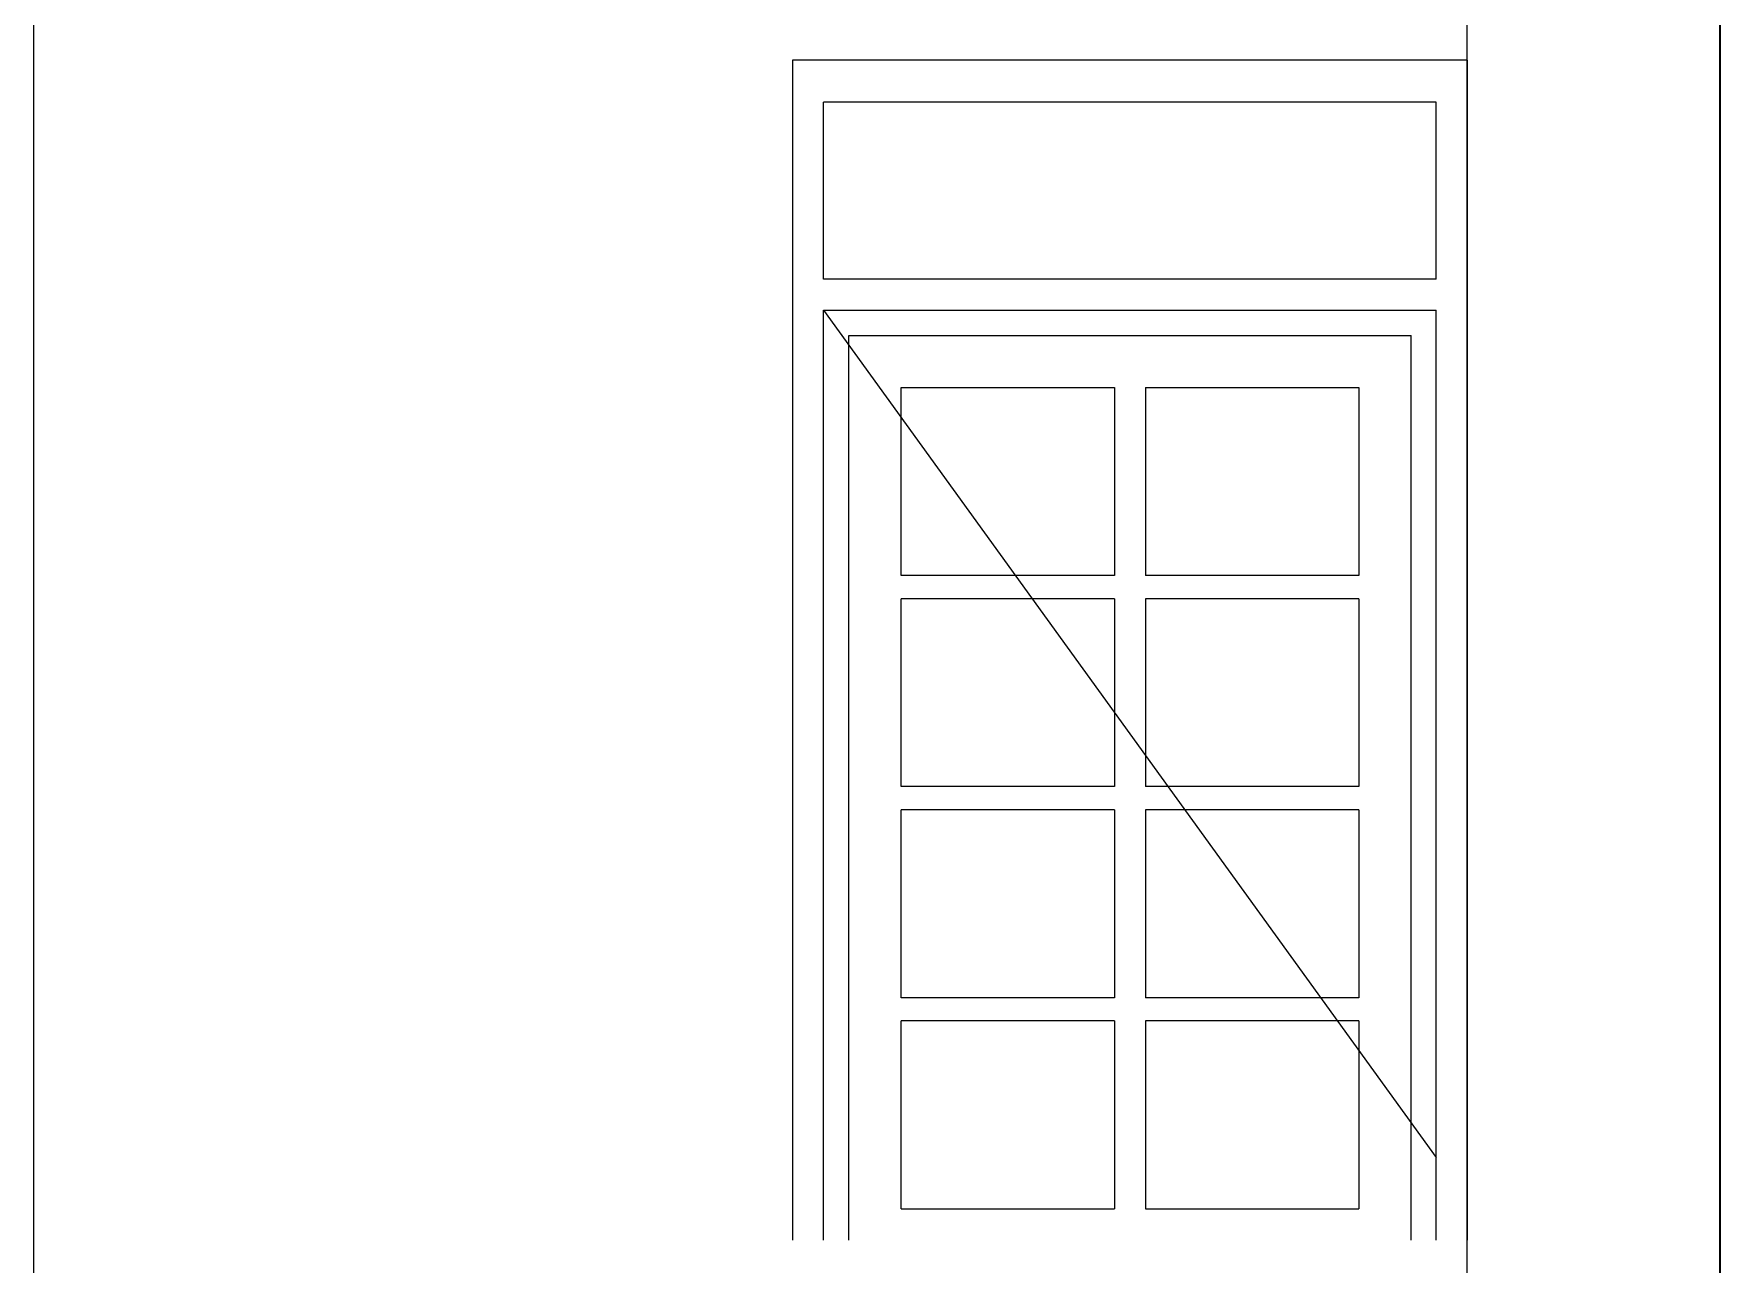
# Model space of a CAD drawing. Header units: inches. Extents: x -7543 to -822, y 102837 to 190349.
# Drawn here: x -826.03901 to -825.99901, y 102837.24132 to 102837.27051 of the extents above; entities that cross this region are included whole.
import ezdxf

# ---------------------------------------------------------------- set-up
doc = ezdxf.new("R2010")
doc.units = ezdxf.units.IN
doc.header["$MEASUREMENT"] = 0
doc.linetypes.add('ACAD_ISO07W100', pattern=[3, 0, -3])
for name, color, linetype, lineweight, true_color in [('DUVAR', 7, 'Continuous', 35, 0xfc4642), ('KAPI', 7, 'Continuous', 18, 0xffb360), ('PENCERE', 7, 'Continuous', 18, 0xffb360)]:
    doc.layers.add(name, color=color, linetype=linetype, lineweight=lineweight, true_color=true_color)

msp = doc.modelspace()

# ---------------------------------------------------------------- linework, layer by layer
at = {"layer": 'DUVAR'}
msp.add_line((-825.999011, 102837.224284, -0.002), (-825.999011, 102837.273887, -0.002), dxfattribs=at)
at = {"layer": 'KAPI'}
for p, q in [((-826.021011, 102837.269887, -0.002), (-826.021011, 102837.241887, -0.002)), ((-826.005011, 102837.269887, -0.002), (-826.021011, 102837.269887, -0.002)), ((-826.021011, 102837.269887, -0.002), (-826.021011, 102837.241887, -0.002)), ((-826.005011, 102837.269887, -0.002), (-826.021011, 102837.269887, -0.002)), ((-826.005011, 102837.269887, -0.002), (-826.005011, 102837.241887, -0.002)), ((-826.005011, 102837.269887, -0.002), (-826.005011, 102837.241887, -0.002)), ((-826.005745, 102837.268887, -0.002), (-826.020276, 102837.268887, -0.002)), ((-826.020276, 102837.264687, -0.002), (-826.020276, 102837.268887, -0.002)), ((-826.005745, 102837.268887, -0.002), (-826.020276, 102837.268887, -0.002)), ((-826.020276, 102837.264687, -0.002), (-826.020276, 102837.268887, -0.002)), ((-826.005745, 102837.264687, -0.002), (-826.005745, 102837.268887, -0.002)), ((-826.005745, 102837.264687, -0.002), (-826.005745, 102837.268887, -0.002)), ((-826.005745, 102837.264687, -0.002), (-826.020276, 102837.264687, -0.002)), ((-826.005745, 102837.264687, -0.002), (-826.020276, 102837.264687, -0.002)), ((-826.020276, 102837.241887, -0.002), (-826.020276, 102837.263952, -0.002)), ((-826.020276, 102837.263952, -0.002), (-826.005745, 102837.263952, -0.002)), ((-826.020276, 102837.241887, -0.002), (-826.020276, 102837.263952, -0.002)), ((-826.020276, 102837.263952, -0.002), (-826.005745, 102837.263952, -0.002)), ((-826.005745, 102837.241887, -0.002), (-826.005745, 102837.263952, -0.002)), ((-826.005745, 102837.241887, -0.002), (-826.005745, 102837.263952, -0.002)), ((-826.019676, 102837.241887, -0.002), (-826.019676, 102837.263352, -0.002)), ((-826.019676, 102837.263352, -0.002), (-826.006345, 102837.263352, -0.002)), ((-826.019676, 102837.241887, -0.002), (-826.019676, 102837.263352, -0.002)), ((-826.019676, 102837.263352, -0.002), (-826.006345, 102837.263352, -0.002)), ((-826.006345, 102837.241887, -0.002), (-826.006345, 102837.263352, -0.002)), ((-826.006345, 102837.241887, -0.002), (-826.006345, 102837.263352, -0.002)), ((-826.018439, 102837.257658, -0.002), (-826.018439, 102837.262115, -0.002)), ((-826.018439, 102837.262115, -0.002), (-826.013378, 102837.262115, -0.002)), ((-826.018439, 102837.257658, -0.002), (-826.018439, 102837.262115, -0.002)), ((-826.018439, 102837.262115, -0.002), (-826.013378, 102837.262115, -0.002)), ((-826.013378, 102837.262115, -0.002), (-826.013378, 102837.257658, -0.002)), ((-826.013378, 102837.262115, -0.002), (-826.013378, 102837.257658, -0.002)), ((-826.012643, 102837.262115, -0.002), (-826.012643, 102837.257658, -0.002)), ((-826.012643, 102837.262115, -0.002), (-826.007582, 102837.262115, -0.002)), ((-826.012643, 102837.262115, -0.002), (-826.012643, 102837.257658, -0.002)), ((-826.012643, 102837.262115, -0.002), (-826.007582, 102837.262115, -0.002)), ((-826.007582, 102837.262115, -0.002), (-826.007582, 102837.257658, -0.002)), ((-826.007582, 102837.262115, -0.002), (-826.007582, 102837.257658, -0.002)), ((-826.013378, 102837.257658, -0.002), (-826.018439, 102837.257658, -0.002)), ((-826.013378, 102837.257658, -0.002), (-826.018439, 102837.257658, -0.002)), ((-826.007582, 102837.257658, -0.002), (-826.012643, 102837.257658, -0.002)), ((-826.007582, 102837.257658, -0.002), (-826.012643, 102837.257658, -0.002)), ((-826.018439, 102837.25265, -0.002), (-826.018439, 102837.257107, -0.002)), ((-826.013378, 102837.257107, -0.002), (-826.018439, 102837.257107, -0.002)), ((-826.018439, 102837.25265, -0.002), (-826.018439, 102837.257107, -0.002)), ((-826.013378, 102837.257107, -0.002), (-826.018439, 102837.257107, -0.002)), ((-826.013378, 102837.257107, -0.002), (-826.013378, 102837.25265, -0.002)), ((-826.013378, 102837.257107, -0.002), (-826.013378, 102837.25265, -0.002)), ((-826.012643, 102837.257107, -0.002), (-826.012643, 102837.25265, -0.002)), ((-826.007582, 102837.257107, -0.002), (-826.012643, 102837.257107, -0.002)), ((-826.012643, 102837.257107, -0.002), (-826.012643, 102837.25265, -0.002)), ((-826.007582, 102837.257107, -0.002), (-826.012643, 102837.257107, -0.002)), ((-826.007582, 102837.257107, -0.002), (-826.007582, 102837.25265, -0.002)), ((-826.007582, 102837.257107, -0.002), (-826.007582, 102837.25265, -0.002)), ((-826.013378, 102837.25265, -0.002), (-826.018439, 102837.25265, -0.002)), ((-826.013378, 102837.25265, -0.002), (-826.018439, 102837.25265, -0.002)), ((-826.007582, 102837.25265, -0.002), (-826.012643, 102837.25265, -0.002)), ((-826.007582, 102837.25265, -0.002), (-826.012643, 102837.25265, -0.002)), ((-826.013378, 102837.252099, -0.002), (-826.018439, 102837.252099, -0.002)), ((-826.018439, 102837.247642, -0.002), (-826.018439, 102837.252099, -0.002)), ((-826.013378, 102837.252099, -0.002), (-826.018439, 102837.252099, -0.002)), ((-826.018439, 102837.247642, -0.002), (-826.018439, 102837.252099, -0.002)), ((-826.013378, 102837.252099, -0.002), (-826.013378, 102837.247642, -0.002)), ((-826.013378, 102837.252099, -0.002), (-826.013378, 102837.247642, -0.002)), ((-826.012643, 102837.252099, -0.002), (-826.012643, 102837.247642, -0.002)), ((-826.007582, 102837.252099, -0.002), (-826.012643, 102837.252099, -0.002)), ((-826.012643, 102837.252099, -0.002), (-826.012643, 102837.247642, -0.002)), ((-826.007582, 102837.252099, -0.002), (-826.012643, 102837.252099, -0.002)), ((-826.007582, 102837.252099, -0.002), (-826.007582, 102837.247642, -0.002)), ((-826.007582, 102837.252099, -0.002), (-826.007582, 102837.247642, -0.002)), ((-826.013378, 102837.247642, -0.002), (-826.018439, 102837.247642, -0.002)), ((-826.013378, 102837.247642, -0.002), (-826.018439, 102837.247642, -0.002)), ((-826.007582, 102837.247642, -0.002), (-826.012643, 102837.247642, -0.002)), ((-826.007582, 102837.247642, -0.002), (-826.012643, 102837.247642, -0.002)), ((-826.018439, 102837.242634, -0.002), (-826.018439, 102837.247091, -0.002)), ((-826.013378, 102837.247091, -0.002), (-826.018439, 102837.247091, -0.002)), ((-826.018439, 102837.242634, -0.002), (-826.018439, 102837.247091, -0.002)), ((-826.013378, 102837.247091, -0.002), (-826.018439, 102837.247091, -0.002)), ((-826.013378, 102837.247091, -0.002), (-826.013378, 102837.242634, -0.002)), ((-826.013378, 102837.247091, -0.002), (-826.013378, 102837.242634, -0.002)), ((-826.012643, 102837.247091, -0.002), (-826.012643, 102837.242634, -0.002)), ((-826.007582, 102837.247091, -0.002), (-826.012643, 102837.247091, -0.002)), ((-826.012643, 102837.247091, -0.002), (-826.012643, 102837.242634, -0.002)), ((-826.007582, 102837.247091, -0.002), (-826.012643, 102837.247091, -0.002)), ((-826.007582, 102837.247091, -0.002), (-826.007582, 102837.242634, -0.002)), ((-826.007582, 102837.247091, -0.002), (-826.007582, 102837.242634, -0.002)), ((-826.018439, 102837.242634, -0.002), (-826.013378, 102837.242634, -0.002)), ((-826.018439, 102837.242634, -0.002), (-826.013378, 102837.242634, -0.002)), ((-826.012643, 102837.242634, -0.002), (-826.007582, 102837.242634, -0.002)), ((-826.012643, 102837.242634, -0.002), (-826.007582, 102837.242634, -0.002))]:
    msp.add_line(p, q, dxfattribs=at)
at = {"layer": 'KAPI', "linetype": 'ACAD_ISO07W100'}
msp.add_line((-826.020276, 102837.263952, -0.002), (-826.005745, 102837.243852, -0.002), dxfattribs=at)
msp.add_line((-826.020276, 102837.263952, -0.002), (-826.005745, 102837.243852, -0.002), dxfattribs=at)
at = {"layer": 'PENCERE'}
for p, q in [((-826.039011, 102837.239887, -0.002), (-826.039011, 102837.273887, -0.002)), ((-826.005011, 102837.239887, -0.002), (-826.005011, 102837.273887, -0.002))]:
    msp.add_line(p, q, dxfattribs=at)

doc.saveas('drawing.dxf')
